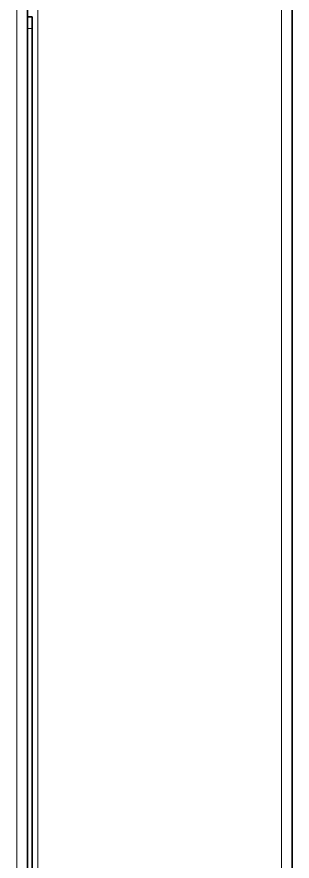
# Model space of a CAD drawing. Header units: millimetres. Extents: x -1803 to 2559, y -1143 to 2136.
# Drawn here: x 80.1 to 127, y 163.7 to 307.6 of the extents above; entities that cross this region are included whole.
import ezdxf

# ---------------------------------------------------------------- set-up
doc = ezdxf.new("R2010")
doc.units = ezdxf.units.MM

msp = doc.modelspace()

# ---------------------------------------------------------------- linework, layer by layer
at = {"linetype": 'Continuous', "lineweight": 35}
for p, q in [((126.95, 953.37), (126.95, 147.8)), ((81.85, 939.79), (81.85, 46.3)), ((81.85, 307.6), (82.65, 307.6)), ((82.65, 307.6), (82.65, 305.6)), ((82.65, 148.8), (82.65, 305.6))]:
    msp.add_line(p, q, dxfattribs=at)
at = {"linetype": 'Continuous', "lineweight": 13}
for p, q in [((80.05, 939.79), (80.05, 46.3)), ((125.15, 940.13), (125.15, 146.8)), ((83.65, 309.45), (83.65, 160.63)), ((81.85, 305.6), (82.65, 305.6))]:
    msp.add_line(p, q, dxfattribs=at)

doc.saveas('drawing.dxf')
